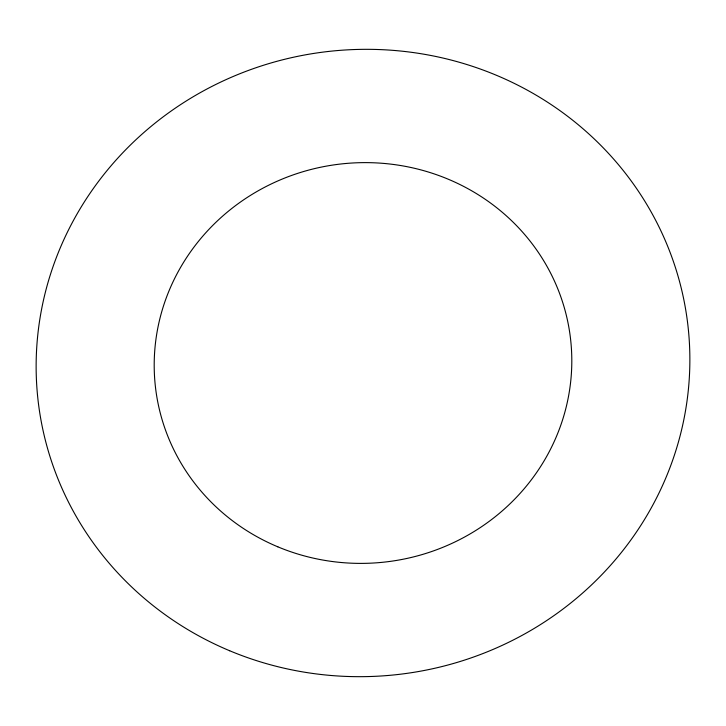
<?xml version="1.0" encoding="UTF-8"?>
<svg xmlns="http://www.w3.org/2000/svg" width="726" height="726" viewBox="0 0 726 726"><rect width="100%" height="100%" fill="white"/><g stroke="black" fill="none" stroke-linecap="round" stroke-linejoin="round"><path stroke-width="1.09" d="M229.67 650.75A327.081 313.45 -7.3 0 0 688.121 327.272A327.081 313.45 -7.3 0 0 171.209 110.987A327.081 313.45 -7.3 0 0 229.67 650.75M277.822 546.823A208.943 200.24 -7.3 0 0 570.69 340.176A208.943 200.24 -7.3 0 0 240.487 202.01A208.943 200.24 -7.3 0 0 277.822 546.823"/></g></svg>
